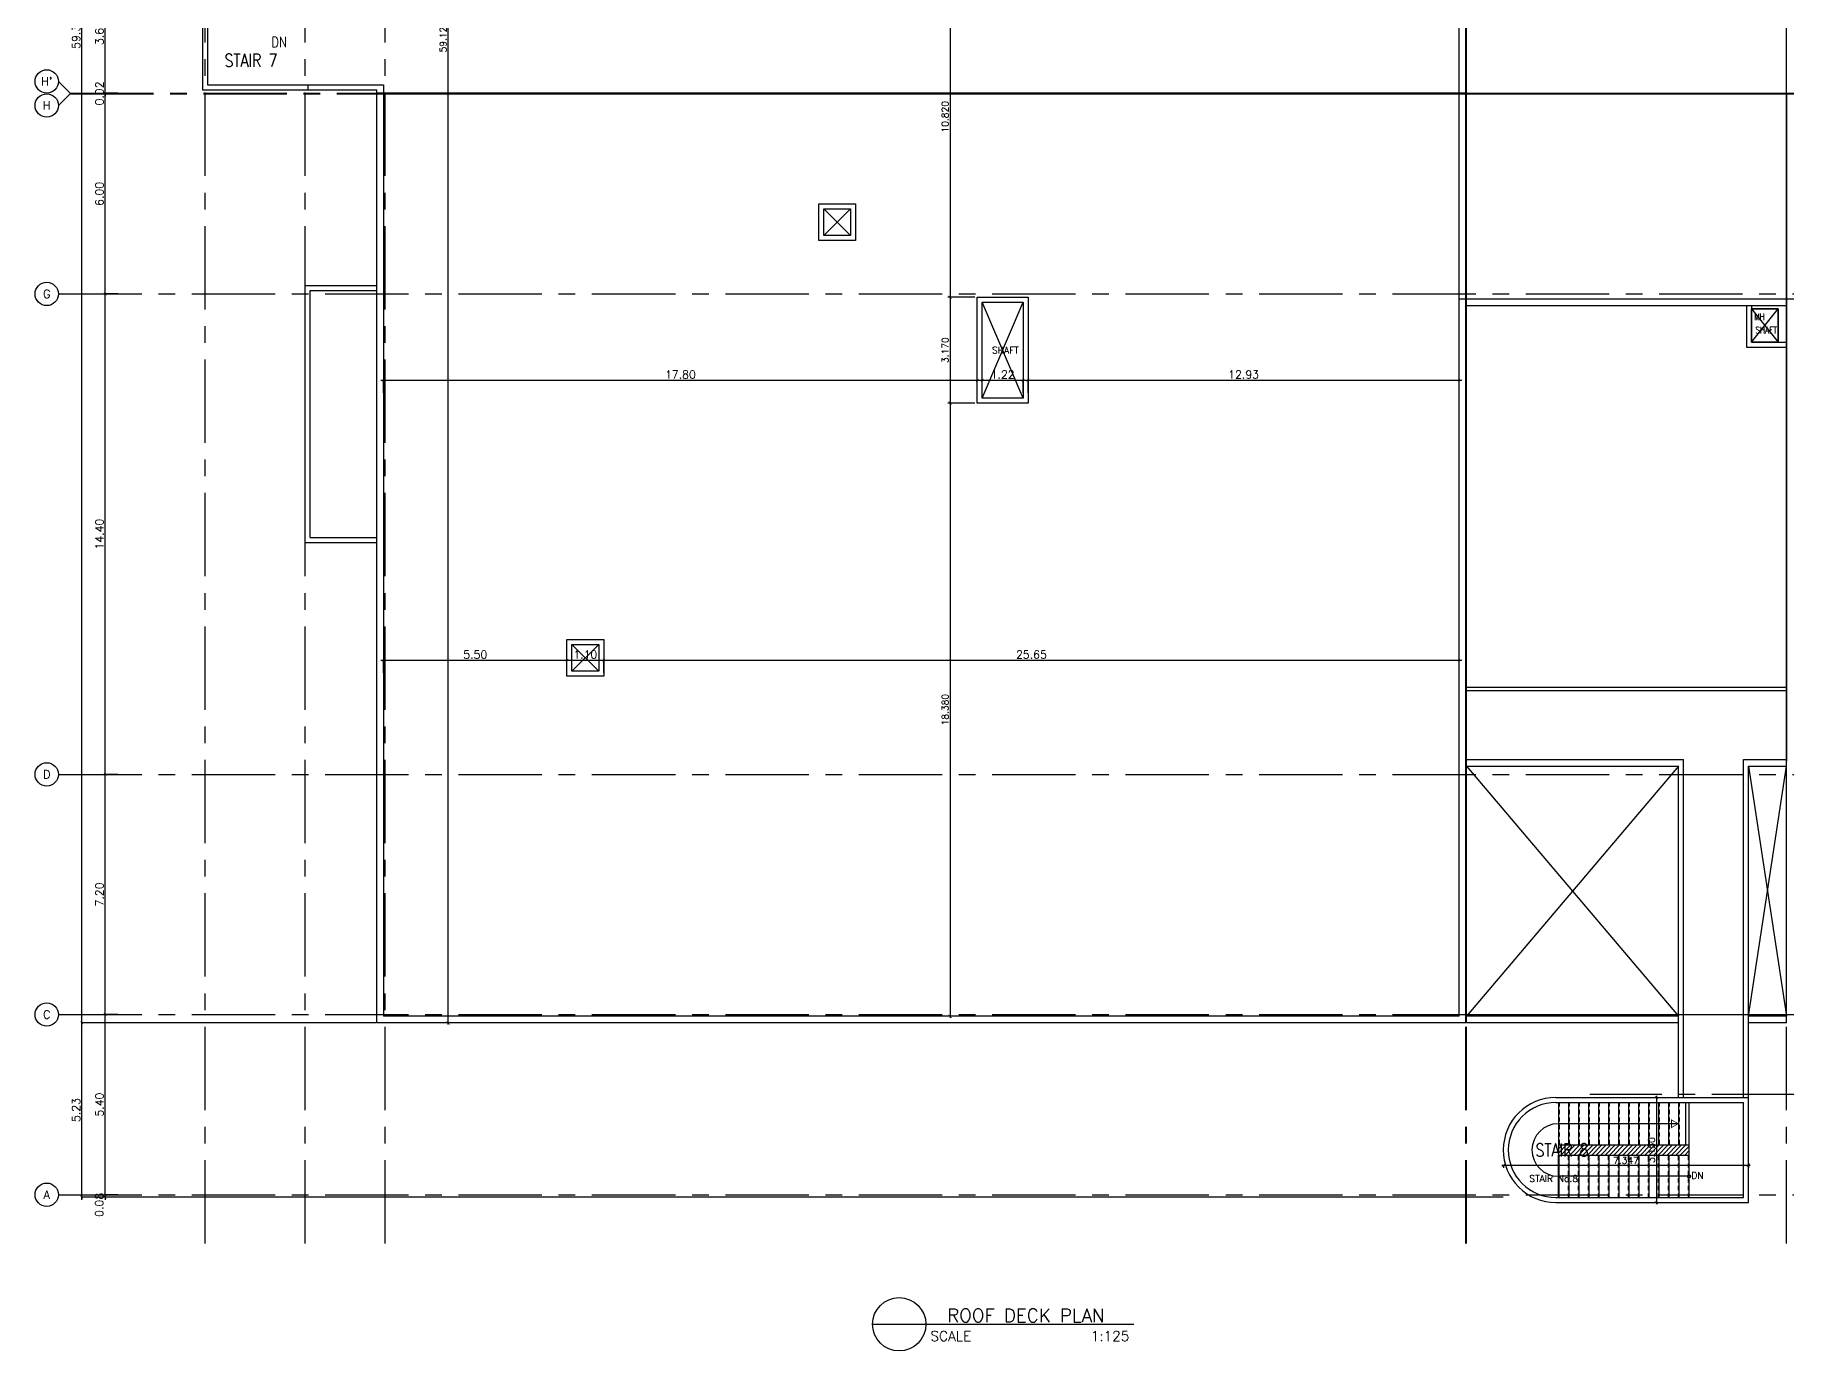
# Model space of a CAD drawing. Extents: x 88854 to 89144, y 39922 to 40011.
# Drawn here: x 89006 to 89058.6, y 39928.3 to 39967.7 of the extents above; entities that cross this region are included whole.
import ezdxf
from ezdxf.enums import TextEntityAlignment as Align

# ---------------------------------------------------------------- set-up
doc = ezdxf.new("R2010")
doc.units = 0
doc.header["$MEASUREMENT"] = 0
doc.header["$PDMODE"] = 34
doc.linetypes.add('CENTERX2', pattern=[4, 2.5, -0.5, 0.5, -0.5])
doc.linetypes.add('HIDDEN2', pattern=[0.1875, 0.125, -0.0625])
doc.layers.get('0').update_dxf_attribs({"linetype": 'CONTINUOUS'})
doc.layers.get('DEFPOINTS').update_dxf_attribs({"linetype": 'CONTINUOUS'})
for name, color, linetype in [('AX', 6, 'CONTINUOUS'), ('AX-CR', 2, 'CONTINUOUS'), ('AX-DIM', 4, 'CONTINUOUS'), ('AX-TXT', 2, 'CONTINUOUS'), ('AXES', 11, 'CENTERX2'), ('DIM', 4, 'CONTINUOUS'), ('DOOR', 7, 'CONTINUOUS'), ('EJ', 9, 'CONTINUOUS'), ('ele', 7, 'CONTINUOUS'), ('Hatch', 11, 'CONTINUOUS'), ('PROJ-L', 3, 'CONTINUOUS'), ('RM-NAME', 5, 'CONTINUOUS'), ('ROOF', 2, 'CONTINUOUS'), ('SHAFT', 4, 'CONTINUOUS'), ('SHAFTS', 3, 'CONTINUOUS'), ('STR', 5, 'CONTINUOUS'), ('TEXT', 6, 'CONTINUOUS'), ('TITLETEXT', 7, 'CONTINUOUS'), ('TXT', 2, 'CONTINUOUS'), ('WALL', 2, 'CONTINUOUS')]:
    doc.layers.add(name, color=color, linetype=linetype)
doc.styles.add('ROMANS', font='ROMANS.shx')
doc.dimstyles.new('DIM-OUT', dxfattribs={"dimscale": 0, "dimtxt": 0.24, "dimasz": 0.08, "dimexe": 0.02, "dimexo": 0.02, "dimgap": 0.05, "dimtad": 1, "dimzin": 0, "dimdsep": 46, "dimtxsty": 'ROMANS', "dimblk1": 'ARCHTICK', "dimblk2": 'ARCHTICK', "dimsah": 1, "dimcen": 0.01, "dimdle": 0.08, "dimclrd": 4, "dimclre": 4, "dimclrt": 2, "dimadec": 0, "dimazin": 0, "dimtp": 2, "dimtm": 2, "dimtfac": 0.114286, "dimtix": 1, "dimtmove": 2, "dimatfit": 3, "dimldrblk": 'ARCHTICK', "dimfxl": 0, "dimtolj": 1, "dimtzin": 0, "dimarcsym": 0})
doc.dimstyles.new('STANDARD in', dxfattribs={"dimtxt": 0.2, "dimasz": 0.1, "dimexe": 0.07, "dimexo": 0.07, "dimgap": 0.05, "dimtad": 1, "dimdec": 3, "dimzin": 0, "dimdsep": 46, "dimtxsty": 'ROMANS', "dimblk": 'ARCHTICK', "dimcen": 0.05, "dimdle": 0.05, "dimclrd": 4, "dimclre": 4, "dimclrt": 2, "dimadec": 0, "dimazin": 0, "dimtfac": 1, "dimtdec": 3, "dimtmove": 2, "dimatfit": 3, "dimfxl": 0, "dimtolj": 1, "dimtzin": 0, "dimarcsym": 0})

# ---------------------------------------------------------------- blocks, each defined once
blk = doc.blocks.new('_ARCHTICK')
at = {"color": 0, "linetype": 'ByBlock', "const_width": 0.15}
blk.add_lwpolyline([(-0.5, -0.5), (0.5, 0.5)], dxfattribs=at)
blk = doc.blocks.new('*D144')
at = {"layer": 'DEFPOINTS', "color": 0, "linetype": 'Continuous'}
for p in [(89054.202, 39935.904), (89054.085, 39932.754), (89054.645, 39932.754)]:
    blk.add_point(p, dxfattribs=at)
at = {"layer": 'ele', "color": 4, "linetype": 'Continuous', "lineweight": -2}
for p, q in [((89054.645, 39935.954), (89054.645, 39932.704)), ((89054.272, 39935.904), (89054.715, 39935.904)), ((89054.155, 39932.754), (89054.715, 39932.754))]:
    blk.add_line(p, q, dxfattribs=at)
at = {"layer": 'ele', "color": 4, "linetype": 'Continuous', "lineweight": -2, "xscale": 0.1, "yscale": 0.1, "zscale": 0.1}
for p, rotation in [((89054.645, 39935.904), 90), ((89054.645, 39932.754), 270)]:
    blk.add_blockref('_ARCHTICK', p, dxfattribs=dict(at, rotation=rotation))
at = {"layer": 'ele', "color": 2, "linetype": 'Continuous', "insert": (89054.495, 39934.329), "char_height": 0.2, "attachment_point": 5, "rotation": 90, "style": 'ROMANS'}
blk.add_mtext('\\A1;3.150', dxfattribs=at)
blk = doc.blocks.new('*D145')
at = {"layer": 'DEFPOINTS', "color": 0, "linetype": 'Continuous'}
for p in [(89050.057, 39933.942), (89050.057, 39933.867), (89057.405, 39934.001)]:
    blk.add_point(p, dxfattribs=at)
at = {"layer": 'ele', "color": 4, "linetype": 'Continuous', "lineweight": -2}
for p, q in [((89057.455, 39933.867), (89050.007, 39933.867)), ((89050.057, 39933.872), (89050.057, 39933.797)), ((89057.405, 39933.931), (89057.405, 39933.797))]:
    blk.add_line(p, q, dxfattribs=at)
at = {"layer": 'ele', "color": 4, "linetype": 'Continuous', "lineweight": -2, "xscale": 0.1, "yscale": 0.1, "zscale": 0.1, "rotation": 180}
blk.add_blockref('_ARCHTICK', (89050.057, 39933.867), dxfattribs=at)
at = {"layer": 'ele', "color": 4, "linetype": 'Continuous', "lineweight": -2, "xscale": 0.1, "yscale": 0.1, "zscale": 0.1}
blk.add_blockref('_ARCHTICK', (89057.405, 39933.867), dxfattribs=at)
at = {"layer": 'ele', "color": 2, "linetype": 'Continuous', "insert": (89053.731, 39934.017), "char_height": 0.2, "attachment_point": 5, "style": 'ROMANS'}
blk.add_mtext('\\A1;7.347', dxfattribs=at)
blk = doc.blocks.new('*D172')
at = {"layer": 'AX-DIM', "color": 4, "lineweight": -2}
for p, q in [((89023, 39949.011), (89048.81, 39949.011)), ((89023.08, 39948.631), (89023.08, 39949.031)), ((89048.73, 39948.631), (89048.73, 39949.031))]:
    blk.add_line(p, q, dxfattribs=at)
at = {"layer": 'DEFPOINTS', "color": 0}
for p in [(89023.08, 39948.611), (89048.73, 39949.011), (89048.73, 39948.611)]:
    blk.add_point(p, dxfattribs=at)
at = {"layer": 'AX-DIM', "color": 4, "lineweight": -2, "xscale": 0.08, "yscale": 0.08, "zscale": 0.08, "rotation": 180}
blk.add_blockref('_ARCHTICK', (89023.08, 39949.011), dxfattribs=at)
at = {"layer": 'AX-DIM', "color": 4, "lineweight": -2, "xscale": 0.08, "yscale": 0.08, "zscale": 0.08}
blk.add_blockref('_ARCHTICK', (89048.73, 39949.011), dxfattribs=at)
at = {"layer": 'AX-DIM', "color": 2, "insert": (89035.905, 39949.181), "char_height": 0.24, "attachment_point": 5, "style": 'ROMANS'}
blk.add_mtext('\\A1;25.65', dxfattribs=at)
blk = doc.blocks.new('*D173')
at = {"layer": 'AX-DIM', "color": 4, "lineweight": -2}
for p, q in [((89021.9, 39949.011), (89023.16, 39949.011)), ((89021.98, 39948.631), (89021.98, 39949.031)), ((89023.08, 39948.631), (89023.08, 39949.031))]:
    blk.add_line(p, q, dxfattribs=at)
at = {"layer": 'DEFPOINTS', "color": 0}
for p in [(89021.98, 39948.611), (89023.08, 39949.011), (89023.08, 39948.611)]:
    blk.add_point(p, dxfattribs=at)
at = {"layer": 'AX-DIM', "color": 4, "lineweight": -2, "xscale": 0.08, "yscale": 0.08, "zscale": 0.08, "rotation": 180}
blk.add_blockref('_ARCHTICK', (89021.98, 39949.011), dxfattribs=at)
at = {"layer": 'AX-DIM', "color": 4, "lineweight": -2, "xscale": 0.08, "yscale": 0.08, "zscale": 0.08}
blk.add_blockref('_ARCHTICK', (89023.08, 39949.011), dxfattribs=at)
at = {"layer": 'AX-DIM', "color": 2, "insert": (89022.53, 39949.181), "char_height": 0.24, "attachment_point": 5, "style": 'ROMANS'}
blk.add_mtext('\\A1;1.10', dxfattribs=at)
blk = doc.blocks.new('*D174')
at = {"layer": 'AX-DIM', "color": 4, "lineweight": -2}
for p, q in [((89016.4, 39949.011), (89022.06, 39949.011)), ((89016.48, 39948.631), (89016.48, 39949.031)), ((89021.98, 39948.631), (89021.98, 39949.031))]:
    blk.add_line(p, q, dxfattribs=at)
at = {"layer": 'DEFPOINTS', "color": 0}
for p in [(89016.48, 39948.611), (89021.98, 39949.011), (89021.98, 39948.611)]:
    blk.add_point(p, dxfattribs=at)
at = {"layer": 'AX-DIM', "color": 4, "lineweight": -2, "xscale": 0.08, "yscale": 0.08, "zscale": 0.08, "rotation": 180}
blk.add_blockref('_ARCHTICK', (89016.48, 39949.011), dxfattribs=at)
at = {"layer": 'AX-DIM', "color": 4, "lineweight": -2, "xscale": 0.08, "yscale": 0.08, "zscale": 0.08}
blk.add_blockref('_ARCHTICK', (89021.98, 39949.011), dxfattribs=at)
at = {"layer": 'AX-DIM', "color": 2, "insert": (89019.23, 39949.181), "char_height": 0.24, "attachment_point": 5, "style": 'ROMANS'}
blk.add_mtext('\\A1;5.50', dxfattribs=at)
blk = doc.blocks.new('*D175')
at = {"layer": 'AX-DIM', "color": 4, "lineweight": -2}
for p, q in [((89034.351, 39957.404), (89035.735, 39957.404)), ((89034.431, 39957.024), (89034.431, 39957.424)), ((89035.655, 39957.024), (89035.655, 39957.424))]:
    blk.add_line(p, q, dxfattribs=at)
at = {"layer": 'DEFPOINTS', "color": 0}
for p in [(89034.431, 39957.004), (89035.655, 39957.404), (89035.655, 39957.004)]:
    blk.add_point(p, dxfattribs=at)
at = {"layer": 'AX-DIM', "color": 4, "lineweight": -2, "xscale": 0.08, "yscale": 0.08, "zscale": 0.08, "rotation": 180}
blk.add_blockref('_ARCHTICK', (89034.431, 39957.404), dxfattribs=at)
at = {"layer": 'AX-DIM', "color": 4, "lineweight": -2, "xscale": 0.08, "yscale": 0.08, "zscale": 0.08}
blk.add_blockref('_ARCHTICK', (89035.655, 39957.404), dxfattribs=at)
at = {"layer": 'AX-DIM', "color": 2, "insert": (89035.043, 39957.574), "char_height": 0.24, "attachment_point": 5, "style": 'ROMANS'}
blk.add_mtext('\\A1;1.22', dxfattribs=at)
blk = doc.blocks.new('*D176')
at = {"layer": 'AX-DIM', "color": 4, "lineweight": -2}
for p, q in [((89035.725, 39957.404), (89048.81, 39957.404)), ((89035.805, 39957.024), (89035.805, 39957.424)), ((89048.73, 39957.024), (89048.73, 39957.424))]:
    blk.add_line(p, q, dxfattribs=at)
at = {"layer": 'DEFPOINTS', "color": 0}
for p in [(89035.805, 39957.004), (89048.73, 39957.404), (89048.73, 39957.004)]:
    blk.add_point(p, dxfattribs=at)
at = {"layer": 'AX-DIM', "color": 4, "lineweight": -2, "xscale": 0.08, "yscale": 0.08, "zscale": 0.08, "rotation": 180}
blk.add_blockref('_ARCHTICK', (89035.805, 39957.404), dxfattribs=at)
at = {"layer": 'AX-DIM', "color": 4, "lineweight": -2, "xscale": 0.08, "yscale": 0.08, "zscale": 0.08}
blk.add_blockref('_ARCHTICK', (89048.73, 39957.404), dxfattribs=at)
at = {"layer": 'AX-DIM', "color": 2, "insert": (89042.267, 39957.574), "char_height": 0.24, "attachment_point": 5, "style": 'ROMANS'}
blk.add_mtext('\\A1;12.93', dxfattribs=at)
blk = doc.blocks.new('*D177')
at = {"layer": 'AX-DIM', "color": 4, "lineweight": -2}
for p, q in [((89016.4, 39957.404), (89034.361, 39957.404)), ((89016.48, 39957.024), (89016.48, 39957.424)), ((89034.281, 39957.024), (89034.281, 39957.424))]:
    blk.add_line(p, q, dxfattribs=at)
at = {"layer": 'DEFPOINTS', "color": 0}
for p in [(89016.48, 39957.004), (89034.281, 39957.404), (89034.281, 39957.004)]:
    blk.add_point(p, dxfattribs=at)
at = {"layer": 'AX-DIM', "color": 4, "lineweight": -2, "xscale": 0.08, "yscale": 0.08, "zscale": 0.08, "rotation": 180}
blk.add_blockref('_ARCHTICK', (89016.48, 39957.404), dxfattribs=at)
at = {"layer": 'AX-DIM', "color": 4, "lineweight": -2, "xscale": 0.08, "yscale": 0.08, "zscale": 0.08}
blk.add_blockref('_ARCHTICK', (89034.281, 39957.404), dxfattribs=at)
at = {"layer": 'AX-DIM', "color": 2, "insert": (89025.38, 39957.574), "char_height": 0.24, "attachment_point": 5, "style": 'ROMANS'}
blk.add_mtext('\\A1;17.80', dxfattribs=at)
blk = doc.blocks.new('*D178')
at = {"layer": 'AX-DIM', "color": 4, "linetype": 'Continuous', "lineweight": -2}
for p, q in [((89034.211, 39956.719), (89033.399, 39956.719)), ((89033.469, 39956.769), (89033.469, 39938.289)), ((89034.211, 39938.339), (89033.399, 39938.339))]:
    blk.add_line(p, q, dxfattribs=at)
at = {"layer": 'DEFPOINTS', "color": 0, "linetype": 'Continuous'}
for p in [(89034.281, 39956.719), (89033.469, 39938.339), (89034.281, 39938.339)]:
    blk.add_point(p, dxfattribs=at)
at = {"layer": 'AX-DIM', "color": 4, "linetype": 'Continuous', "lineweight": -2, "xscale": 0.1, "yscale": 0.1, "zscale": 0.1}
for p, rotation in [((89033.469, 39956.719), 90), ((89033.469, 39938.339), 270)]:
    blk.add_blockref('_ARCHTICK', p, dxfattribs=dict(at, rotation=rotation))
at = {"layer": 'AX-DIM', "color": 2, "linetype": 'Continuous', "insert": (89033.319, 39947.529), "char_height": 0.2, "attachment_point": 5, "rotation": 90, "style": 'ROMANS'}
blk.add_mtext('\\A1;18.380', dxfattribs=at)
blk = doc.blocks.new('*D179')
at = {"layer": 'AX-DIM', "color": 4, "linetype": 'Continuous', "lineweight": -2}
for p, q in [((89034.211, 39959.889), (89033.399, 39959.889)), ((89033.469, 39959.939), (89033.469, 39956.669)), ((89034.211, 39956.719), (89033.399, 39956.719))]:
    blk.add_line(p, q, dxfattribs=at)
at = {"layer": 'DEFPOINTS', "color": 0, "linetype": 'Continuous'}
for p in [(89034.281, 39959.889), (89033.469, 39956.719), (89034.281, 39956.719)]:
    blk.add_point(p, dxfattribs=at)
at = {"layer": 'AX-DIM', "color": 4, "linetype": 'Continuous', "lineweight": -2, "xscale": 0.1, "yscale": 0.1, "zscale": 0.1}
for p, rotation in [((89033.469, 39959.889), 90), ((89033.469, 39956.719), 270)]:
    blk.add_blockref('_ARCHTICK', p, dxfattribs=dict(at, rotation=rotation))
at = {"layer": 'AX-DIM', "color": 2, "linetype": 'Continuous', "insert": (89033.319, 39958.304), "char_height": 0.2, "attachment_point": 5, "rotation": 90, "style": 'ROMANS'}
blk.add_mtext('\\A1;3.170', dxfattribs=at)
blk = doc.blocks.new('*D180')
at = {"layer": 'AX-DIM', "color": 4, "linetype": 'Continuous', "lineweight": -2}
for p, q in [((89034.385, 39970.709), (89033.396, 39970.709)), ((89033.466, 39970.759), (89033.466, 39959.839)), ((89034.211, 39959.889), (89033.396, 39959.889))]:
    blk.add_line(p, q, dxfattribs=at)
at = {"layer": 'DEFPOINTS', "color": 0, "linetype": 'Continuous'}
for p in [(89034.455, 39970.709), (89033.466, 39959.889), (89034.281, 39959.889)]:
    blk.add_point(p, dxfattribs=at)
at = {"layer": 'AX-DIM', "color": 4, "linetype": 'Continuous', "lineweight": -2, "xscale": 0.1, "yscale": 0.1, "zscale": 0.1}
for p, rotation in [((89033.466, 39970.709), 90), ((89033.466, 39959.889), 270)]:
    blk.add_blockref('_ARCHTICK', p, dxfattribs=dict(at, rotation=rotation))
at = {"layer": 'AX-DIM', "color": 2, "linetype": 'Continuous', "insert": (89033.316, 39965.299), "char_height": 0.2, "attachment_point": 5, "rotation": 90, "style": 'ROMANS'}
blk.add_mtext('\\A1;10.820', dxfattribs=at)
blk = doc.blocks.new('*D195')
at = {"layer": 'DEFPOINTS', "color": 0, "linetype": 'Continuous'}
for p in [(89018.415, 39997.259), (89018.415, 39997.259), (89018.415, 39938.139)]:
    blk.add_point(p, dxfattribs=at)
at = {"layer": 'DIM', "color": 4, "linetype": 'Continuous', "lineweight": -2}
blk.add_line((89018.415, 39938.089), (89018.415, 39997.309), dxfattribs=at)
at = {"layer": 'DIM', "color": 4, "linetype": 'Continuous', "lineweight": -2, "xscale": 0.1, "yscale": 0.1, "zscale": 0.1}
for p, rotation in [((89018.415, 39997.259), 90), ((89018.415, 39938.139), 270)]:
    blk.add_blockref('_ARCHTICK', p, dxfattribs=dict(at, rotation=rotation))
at = {"layer": 'DIM', "color": 2, "linetype": 'Continuous', "insert": (89018.265, 39967.699), "char_height": 0.2, "attachment_point": 5, "rotation": 90, "style": 'ROMANS'}
blk.add_mtext('\\A1;59.120', dxfattribs=at)
blk = doc.blocks.new('*D213')
at = {"layer": 'AX-DIM', "color": 4, "lineweight": -2}
for p, q in [((89008.51, 39966.009), (89008.11, 39966.009)), ((89008.51, 39965.989), (89008.11, 39965.989)), ((89008.13, 39966.009), (89008.13, 39966.089)), ((89008.13, 39965.989), (89008.13, 39966.009)), ((89008.13, 39965.989), (89008.13, 39965.909))]:
    blk.add_line(p, q, dxfattribs=at)
at = {"layer": 'DEFPOINTS', "color": 0}
for p in [(89008.13, 39966.009), (89008.53, 39966.009), (89008.53, 39965.989)]:
    blk.add_point(p, dxfattribs=at)
at = {"layer": 'AX-DIM', "color": 4, "lineweight": -2, "xscale": 0.08, "yscale": 0.08, "zscale": 0.08}
for p, rotation in [((89008.13, 39966.009), 270), ((89008.13, 39965.989), 90)]:
    blk.add_blockref('_ARCHTICK', p, dxfattribs=dict(at, rotation=rotation))
at = {"layer": 'AX-DIM', "color": 2, "insert": (89007.96, 39965.999), "char_height": 0.24, "attachment_point": 5, "rotation": 90, "style": 'ROMANS'}
blk.add_mtext('\\A1;0.02', dxfattribs=at)
blk = doc.blocks.new('*D214')
at = {"layer": 'AX-DIM', "color": 4, "lineweight": -2}
for p, q in [((89008.51, 39965.989), (89008.11, 39965.989)), ((89008.13, 39959.909), (89008.13, 39966.069)), ((89008.51, 39959.989), (89008.11, 39959.989))]:
    blk.add_line(p, q, dxfattribs=at)
at = {"layer": 'DEFPOINTS', "color": 0}
for p in [(89008.13, 39965.989), (89008.53, 39965.989), (89008.53, 39959.989)]:
    blk.add_point(p, dxfattribs=at)
at = {"layer": 'AX-DIM', "color": 4, "lineweight": -2, "xscale": 0.08, "yscale": 0.08, "zscale": 0.08}
for p, rotation in [((89008.13, 39965.989), 90), ((89008.13, 39959.989), 270)]:
    blk.add_blockref('_ARCHTICK', p, dxfattribs=dict(at, rotation=rotation))
at = {"layer": 'AX-DIM', "color": 2, "insert": (89007.96, 39962.989), "char_height": 0.24, "attachment_point": 5, "rotation": 90, "style": 'ROMANS'}
blk.add_mtext('\\A1;6.00', dxfattribs=at)
blk = doc.blocks.new('*D215')
at = {"layer": 'AX-DIM', "color": 4, "lineweight": -2}
for p, q in [((89008.51, 39959.989), (89008.11, 39959.989)), ((89008.13, 39945.509), (89008.13, 39960.069)), ((89008.51, 39945.589), (89008.11, 39945.589))]:
    blk.add_line(p, q, dxfattribs=at)
at = {"layer": 'DEFPOINTS', "color": 0}
for p in [(89008.13, 39959.989), (89008.53, 39959.989), (89008.53, 39945.589)]:
    blk.add_point(p, dxfattribs=at)
at = {"layer": 'AX-DIM', "color": 4, "lineweight": -2, "xscale": 0.08, "yscale": 0.08, "zscale": 0.08}
for p, rotation in [((89008.13, 39959.989), 90), ((89008.13, 39945.589), 270)]:
    blk.add_blockref('_ARCHTICK', p, dxfattribs=dict(at, rotation=rotation))
at = {"layer": 'AX-DIM', "color": 2, "insert": (89007.96, 39952.789), "char_height": 0.24, "attachment_point": 5, "rotation": 90, "style": 'ROMANS'}
blk.add_mtext('\\A1;14.40', dxfattribs=at)
blk = doc.blocks.new('AXL')
at = {"layer": 'AX-CR'}
blk.add_circle((-350, 0), 350, dxfattribs=at)
at = {"layer": 'AX-TXT', "style": 'ROMANS'}
blk.add_attdef('AX', text='', height=250, dxfattribs=at).set_placement((-350, 0), align=Align.MIDDLE)
blk = doc.blocks.new('*D216')
at = {"layer": 'AX-DIM', "color": 4, "lineweight": -2}
for p, q in [((89008.51, 39932.989), (89008.11, 39932.989)), ((89008.51, 39932.914), (89008.11, 39932.914)), ((89008.13, 39932.989), (89008.13, 39933.069)), ((89008.13, 39932.914), (89008.13, 39932.989)), ((89008.13, 39932.914), (89008.13, 39932.834))]:
    blk.add_line(p, q, dxfattribs=at)
at = {"layer": 'DEFPOINTS', "color": 0}
for p in [(89008.13, 39932.989), (89008.53, 39932.989), (89008.53, 39932.914)]:
    blk.add_point(p, dxfattribs=at)
at = {"layer": 'AX-DIM', "color": 4, "lineweight": -2, "xscale": 0.08, "yscale": 0.08, "zscale": 0.08}
for p, rotation in [((89008.13, 39932.989), 270), ((89008.13, 39932.914), 90)]:
    blk.add_blockref('_ARCHTICK', p, dxfattribs=dict(at, rotation=rotation))
at = {"layer": 'AX-DIM', "color": 2, "insert": (89007.955, 39932.686), "char_height": 0.24, "attachment_point": 5, "rotation": 90, "style": 'ROMANS'}
blk.add_mtext('\\A1;0.08', dxfattribs=at)
blk = doc.blocks.new('*D217')
at = {"layer": 'AX-DIM', "color": 4, "lineweight": -2}
for p, q in [((89008.51, 39938.389), (89008.11, 39938.389)), ((89008.13, 39932.909), (89008.13, 39938.469)), ((89008.51, 39932.989), (89008.11, 39932.989))]:
    blk.add_line(p, q, dxfattribs=at)
at = {"layer": 'DEFPOINTS', "color": 0}
for p in [(89008.13, 39938.389), (89008.53, 39938.389), (89008.53, 39932.989)]:
    blk.add_point(p, dxfattribs=at)
at = {"layer": 'AX-DIM', "color": 4, "lineweight": -2, "xscale": 0.08, "yscale": 0.08, "zscale": 0.08}
for p, rotation in [((89008.13, 39938.389), 90), ((89008.13, 39932.989), 270)]:
    blk.add_blockref('_ARCHTICK', p, dxfattribs=dict(at, rotation=rotation))
at = {"layer": 'AX-DIM', "color": 2, "insert": (89007.96, 39935.689), "char_height": 0.24, "attachment_point": 5, "rotation": 90, "style": 'ROMANS'}
blk.add_mtext('\\A1;5.40', dxfattribs=at)
blk = doc.blocks.new('*D218')
at = {"layer": 'AX-DIM', "color": 4, "lineweight": -2}
for p, q in [((89008.51, 39945.589), (89008.11, 39945.589)), ((89008.13, 39938.309), (89008.13, 39945.669)), ((89008.51, 39938.389), (89008.11, 39938.389))]:
    blk.add_line(p, q, dxfattribs=at)
at = {"layer": 'DEFPOINTS', "color": 0}
for p in [(89008.13, 39945.589), (89008.53, 39945.589), (89008.53, 39938.389)]:
    blk.add_point(p, dxfattribs=at)
at = {"layer": 'AX-DIM', "color": 4, "lineweight": -2, "xscale": 0.08, "yscale": 0.08, "zscale": 0.08}
for p, rotation in [((89008.13, 39945.589), 90), ((89008.13, 39938.389), 270)]:
    blk.add_blockref('_ARCHTICK', p, dxfattribs=dict(at, rotation=rotation))
at = {"layer": 'AX-DIM', "color": 2, "insert": (89007.96, 39941.989), "char_height": 0.24, "attachment_point": 5, "rotation": 90, "style": 'ROMANS'}
blk.add_mtext('\\A1;7.20', dxfattribs=at)
blk = doc.blocks.new('*D219')
at = {"layer": 'AX-DIM', "color": 4, "lineweight": -2}
for p, q in [((89008.11, 39938.139), (89007.41, 39938.139)), ((89007.43, 39932.834), (89007.43, 39938.219)), ((89050.055, 39932.914), (89007.41, 39932.914))]:
    blk.add_line(p, q, dxfattribs=at)
at = {"layer": 'DEFPOINTS', "color": 0}
for p in [(89007.43, 39938.139), (89008.13, 39938.139), (89050.075, 39932.914)]:
    blk.add_point(p, dxfattribs=at)
at = {"layer": 'AX-DIM', "color": 4, "lineweight": -2, "xscale": 0.08, "yscale": 0.08, "zscale": 0.08}
for p, rotation in [((89007.43, 39938.139), 90), ((89007.43, 39932.914), 270)]:
    blk.add_blockref('_ARCHTICK', p, dxfattribs=dict(at, rotation=rotation))
at = {"layer": 'AX-DIM', "color": 2, "insert": (89007.26, 39935.527), "char_height": 0.24, "attachment_point": 5, "rotation": 90, "style": 'ROMANS'}
blk.add_mtext('\\A1;5.23', dxfattribs=at)
blk = doc.blocks.new('*D220')
at = {"layer": 'AX-DIM', "color": 4, "lineweight": -2}
for p, q in [((89016.26, 39997.459), (89007.41, 39997.459)), ((89007.43, 39938.059), (89007.43, 39997.539)), ((89016.26, 39938.139), (89007.41, 39938.139))]:
    blk.add_line(p, q, dxfattribs=at)
at = {"layer": 'DEFPOINTS', "color": 0}
for p in [(89007.43, 39997.459), (89016.28, 39997.459), (89016.28, 39938.139)]:
    blk.add_point(p, dxfattribs=at)
at = {"layer": 'AX-DIM', "color": 4, "lineweight": -2, "xscale": 0.08, "yscale": 0.08, "zscale": 0.08}
for p, rotation in [((89007.43, 39997.459), 90), ((89007.43, 39938.139), 270)]:
    blk.add_blockref('_ARCHTICK', p, dxfattribs=dict(at, rotation=rotation))
at = {"layer": 'AX-DIM', "color": 2, "insert": (89007.26, 39967.799), "char_height": 0.24, "attachment_point": 5, "rotation": 90, "style": 'ROMANS'}
blk.add_mtext('\\A1;59.32', dxfattribs=at)
blk = doc.blocks.new('*D221')
at = {"layer": 'AX-DIM', "color": 4, "lineweight": -2}
for p, q in [((89008.51, 39969.609), (89008.11, 39969.609)), ((89008.13, 39965.929), (89008.13, 39969.689)), ((89008.51, 39966.009), (89008.11, 39966.009))]:
    blk.add_line(p, q, dxfattribs=at)
at = {"layer": 'DEFPOINTS', "color": 0}
for p in [(89008.13, 39969.609), (89008.53, 39969.609), (89008.53, 39966.009)]:
    blk.add_point(p, dxfattribs=at)
at = {"layer": 'AX-DIM', "color": 4, "lineweight": -2, "xscale": 0.08, "yscale": 0.08, "zscale": 0.08}
for p, rotation in [((89008.13, 39969.609), 90), ((89008.13, 39966.009), 270)]:
    blk.add_blockref('_ARCHTICK', p, dxfattribs=dict(at, rotation=rotation))
at = {"layer": 'AX-DIM', "color": 2, "insert": (89007.96, 39967.809), "char_height": 0.24, "attachment_point": 5, "rotation": 90, "style": 'ROMANS'}
blk.add_mtext('\\A1;3.60', dxfattribs=at)

msp = doc.modelspace()

# ---------------------------------------------------------------- hatches: boundary and pattern name
at = {"layer": 'Hatch', "linetype": 'Continuous'}
h = msp.add_hatch(dxfattribs=at)
h.set_pattern_fill('ANSI31', color=256, scale=0.75, style=0)
h.set_pattern_definition([(45, (197.7994, 9.90988), (-0.06629126074, 0.06629126074), [])])
h.paths.add_polyline_path([(89053.7497, 39934.4794), (89051.7045, 39934.4794), (89051.7045, 39934.1794), (89053.7497, 39934.1794)])
h.paths.add_polyline_path([(89055.6245, 39934.4794), (89053.7497, 39934.4794), (89053.7497, 39934.1794), (89055.6245, 39934.1794)])
h.paths.add_polyline_path([(89054.3448, 39934.068), (89054.3448, 39934.5909), (89054.6448, 39934.5909), (89054.6448, 39934.068)], flags=9)

# ---------------------------------------------------------------- linework, layer by layer
at = {"layer": 'AXES'}
for p, q in [((89011.1297, 39931.5251), (89011.1297, 40010.3378)), ((89014.1297, 39931.5251), (89014.1297, 40010.3378)), ((89016.5297, 39931.5251), (89016.5297, 40010.3378)), ((89048.9297, 39931.5251), (89048.9297, 40009.9878)), ((89048.9497, 39931.5251), (89048.9497, 40009.9878)), ((89058.5497, 39931.5251), (89058.5497, 40009.9878)), ((89007.0797, 39966.0094), (89006.7297, 39966.3594)), ((89007.0797, 39965.9894), (89006.7297, 39965.6394)), ((89007.0797, 39966.0094), (89074.7697, 39966.0094)), ((89007.0797, 39965.9894), (89074.7697, 39965.9894)), ((89006.7297, 39959.9894), (89074.7697, 39959.9894)), ((89006.7297, 39945.5894), (89074.7697, 39945.5894)), ((89006.7297, 39938.3894), (89074.7697, 39938.3894)), ((89048.7697, 39938.3894), (89116.8097, 39938.3894)), ((89142.8097, 39935.9894), (89052.6469, 39935.9894)), ((89006.7297, 39932.9894), (89074.7697, 39932.9894))]:
    msp.add_line(p, q, dxfattribs=at)
at = {"layer": 'DOOR', "color": 0, "linetype": 'Continuous'}
for p, q in [((89048.7297, 39959.8394), (89058.7697, 39959.8394)), ((89048.9497, 39959.6394), (89058.5497, 39959.6394))]:
    msp.add_line(p, q, dxfattribs=at)
at = {"layer": 'EJ'}
for p, q in [((89048.9297, 39938.1394), (89048.9297, 39997.4594)), ((89048.9497, 39938.1394), (89048.9497, 39997.4594)), ((89058.5497, 39938.1394), (89058.5497, 39997.4594)), ((89016.2797, 39966.0094), (89133.1354, 39966.0094)), ((89016.2797, 39965.9894), (89133.1354, 39965.9894)), ((89058.5497, 39945.9894), (89058.5497, 39948.0894))]:
    msp.add_line(p, q, dxfattribs=at)
at = {"layer": 'EJ', "color": 8}
msp.add_line((89058.5497, 39965.9894), (89058.5497, 39959.8394), dxfattribs=at)
at = {"layer": 'PROJ-L'}
for p, q in [((89014.1297, 39960.2394), (89016.2797, 39960.2394)), ((89014.1297, 39952.5406), (89014.1297, 39960.2394)), ((89014.2797, 39960.0894), (89016.2797, 39960.0894)), ((89014.2797, 39952.6906), (89014.2797, 39960.0894)), ((89014.1297, 39952.5406), (89016.2797, 39952.5406)), ((89014.2797, 39952.6906), (89016.2797, 39952.6906))]:
    msp.add_line(p, q, dxfattribs=at)
at = {"layer": 'ROOF'}
for p, q in [((89048.9297, 39997.4594), (89048.9297, 39938.1394)), ((89048.7297, 39938.3394), (89048.7297, 39997.2594)), ((89014.2047, 39966.2594), (89016.4797, 39966.2594)), ((89014.2047, 39966.1094), (89016.2797, 39966.1094)), ((89048.9297, 39966.0094), (89016.2797, 39966.0094)), ((89048.9297, 39965.9894), (89016.2797, 39965.9894)), ((89058.5497, 39959.8394), (89058.5497, 39945.9894)), ((89058.5497, 39948.1894), (89048.9497, 39948.1894)), ((89058.5497, 39948.0894), (89048.9497, 39948.0894)), ((89048.9497, 39946.0394), (89055.4547, 39946.0394)), ((89055.4547, 39935.9044), (89055.4547, 39946.0394)), ((89057.2547, 39946.0394), (89058.5497, 39946.0394)), ((89057.2547, 39935.9044), (89057.2547, 39946.0394)), ((89058.5497, 39938.3394), (89058.5497, 39946.0394)), ((89048.9497, 39945.8394), (89055.3047, 39945.8394)), ((89055.3047, 39935.9044), (89055.3047, 39945.8394)), ((89057.4047, 39945.8394), (89058.5497, 39945.8394)), ((89057.4047, 39935.9044), (89057.4047, 39945.8394)), ((89055.5245, 39934.4794), (89055.5245, 39935.7544)), ((89055.6245, 39934.1794), (89055.6245, 39935.7544)), ((89051.7045, 39934.4794), (89051.7045, 39934.1794)), ((89051.7045, 39934.4794), (89055.6245, 39934.4794)), ((89051.7045, 39934.1794), (89055.6245, 39934.1794))]:
    msp.add_line(p, q, dxfattribs=at)
at = {"layer": 'ROOF', "color": 0, "linetype": 'Continuous'}
for p, q in [((89016.2797, 39938.1394), (89016.2797, 39966.1094)), ((89016.4797, 39966.2594), (89016.4797, 39960.2394)), ((89016.4797, 39960.2394), (89016.4797, 39938.3394)), ((89048.9297, 39938.1394), (89016.2797, 39938.1394)), ((89048.7297, 39938.3394), (89016.4797, 39938.3394)), ((89055.3047, 39938.3394), (89048.9497, 39938.3394)), ((89055.3047, 39938.1394), (89048.9497, 39938.1394)), ((89058.5497, 39938.3394), (89057.4047, 39938.3394)), ((89058.5497, 39938.1394), (89057.4047, 39938.1394)), ((89051.6291, 39935.9044), (89057.4047, 39935.9044)), ((89051.6291, 39935.7544), (89057.2547, 39935.7544)), ((89057.2547, 39932.9044), (89057.2547, 39935.7544)), ((89057.4047, 39932.7544), (89057.4047, 39935.9044)), ((89051.6291, 39932.9044), (89057.2547, 39932.9044)), ((89051.6291, 39932.7544), (89057.4047, 39932.7544))]:
    msp.add_line(p, q, dxfattribs=at)
for radius, start, end in [(1.575, 90, 180), (1.425, 89.99998, 180), (1.575, 180, 270.00003), (1.425, 180, 270.00003)]:
    msp.add_arc((89051.6291, 39934.3294), radius, start, end, dxfattribs=at)
at = {"layer": 'SHAFT', "linetype": 'ByBlock'}
for p, q in [((89057.4997, 39959.5394), (89058.2997, 39958.5394)), ((89057.4997, 39958.5394), (89058.2997, 39959.5394))]:
    msp.add_line(p, q, dxfattribs=at)
at = {"layer": 'SHAFT', "linetype": 'Continuous'}
for p, q in [((89055.3047, 39945.8394), (89048.9497, 39938.3394)), ((89048.9497, 39945.8394), (89055.3047, 39938.3394)), ((89057.4047, 39938.3394), (89058.5497, 39945.8394)), ((89057.4047, 39945.8394), (89058.5497, 39938.3394))]:
    msp.add_line(p, q, dxfattribs=at)
at = {"layer": 'SHAFT', "color": 7, "linetype": 'Continuous'}
for points in [[(89057.3497, 39959.6394), (89057.3497, 39958.3894), (89058.5497, 39958.3894)], [(89057.4997, 39959.6394), (89057.4997, 39958.5394), (89058.5497, 39958.5394)]]:
    msp.add_lwpolyline(points, dxfattribs=at)
at = {"layer": 'SHAFT', "linetype": 'ByBlock'}
msp.add_lwpolyline([(89057.4997, 39959.5394), (89058.2997, 39959.5394), (89058.2997, 39958.5394), (89057.4997, 39958.5394)], close=True, dxfattribs=at)
msp.add_lwpolyline([(89057.4997, 39959.5394), (89058.2997, 39959.5394), (89058.2997, 39958.5394), (89057.4997, 39958.5394)], close=True, dxfattribs=at)
at = {"layer": 'SHAFT', "linetype": 'ByBlock', "ltscale": 0.3}
msp.add_lwpolyline([(89057.4997, 39958.5394), (89058.2997, 39958.5394), (89058.2997, 39959.5394), (89057.4997, 39959.5394)], close=True, dxfattribs=at)
at = {"layer": 'SHAFTS', "color": 97, "linetype": 'Continuous'}
for p, q in [((89029.6797, 39962.5394), (89030.4797, 39961.7394)), ((89030.4797, 39962.5394), (89029.6797, 39961.7394)), ((89035.6547, 39956.8695), (89034.4297, 39959.7394)), ((89034.4297, 39956.8695), (89035.6547, 39959.7394)), ((89022.1297, 39949.4794), (89022.9297, 39948.6794)), ((89022.9297, 39949.4794), (89022.1297, 39948.6794))]:
    msp.add_line(p, q, dxfattribs=at)
at = {"layer": 'SHAFTS', "color": 7}
for p, q in [((89034.2806, 39956.7195), (89034.2806, 39959.8894)), ((89034.2806, 39959.8894), (89035.8047, 39959.8894)), ((89034.4306, 39956.8695), (89034.4306, 39959.7394)), ((89034.4306, 39959.7394), (89035.6547, 39959.7394)), ((89035.6547, 39959.7394), (89035.6547, 39956.8695)), ((89035.8047, 39959.8894), (89035.8047, 39956.7195)), ((89035.8047, 39956.7195), (89034.2806, 39956.7195)), ((89035.6547, 39956.8695), (89034.4306, 39956.8695))]:
    msp.add_line(p, q, dxfattribs=at)
at = {"layer": 'SHAFTS', "linetype": 'Continuous'}
for p, q in [((89035.6547, 39956.8695), (89034.4297, 39959.7394)), ((89034.4297, 39956.8695), (89035.6547, 39959.7394))]:
    msp.add_line(p, q, dxfattribs=at)
at = {"layer": 'SHAFTS', "color": 7}
for points in [[(89029.5297, 39962.6894), (89030.6297, 39962.6894), (89030.6297, 39961.5894), (89029.5297, 39961.5894)], [(89029.6797, 39962.5394), (89030.4797, 39962.5394), (89030.4797, 39961.7394), (89029.6797, 39961.7394)], [(89021.9797, 39949.6294), (89023.0797, 39949.6294), (89023.0797, 39948.5294), (89021.9797, 39948.5294)], [(89022.1297, 39949.4794), (89022.9297, 39949.4794), (89022.9297, 39948.6794), (89022.1297, 39948.6794)]]:
    msp.add_lwpolyline(points, close=True, dxfattribs=at)
at = {"layer": 'STR'}
for p, q in [((89051.7045, 39935.7544), (89051.7045, 39934.4794)), ((89052.0045, 39935.7544), (89052.0045, 39934.4794)), ((89052.3045, 39935.7544), (89052.3045, 39934.4794)), ((89052.6045, 39935.7544), (89052.6045, 39934.4794)), ((89052.9045, 39935.7544), (89052.9045, 39934.4794)), ((89053.2045, 39935.7544), (89053.2045, 39934.4794)), ((89053.5045, 39935.7544), (89053.5045, 39934.4794)), ((89053.8045, 39935.7544), (89053.8045, 39934.4794)), ((89054.1045, 39935.7544), (89054.1045, 39934.4794)), ((89054.4045, 39935.7544), (89054.4045, 39934.4794)), ((89054.7045, 39935.7544), (89054.7045, 39934.4794)), ((89055.0045, 39935.7544), (89055.0045, 39934.4794)), ((89055.3045, 39935.7544), (89055.3045, 39934.4794)), ((89055.3245, 39935.1169), (89051.702, 39935.1169)), ((89051.7045, 39932.9044), (89051.7045, 39934.1794)), ((89051.7245, 39932.9044), (89051.7245, 39934.1794)), ((89052.0245, 39932.9044), (89052.0245, 39934.1794)), ((89052.3245, 39932.9044), (89052.3245, 39934.1794)), ((89052.6245, 39932.9044), (89052.6245, 39934.1794)), ((89052.9245, 39932.9044), (89052.9245, 39934.1794)), ((89053.2245, 39932.9044), (89053.2245, 39934.1794)), ((89053.5245, 39932.9044), (89053.5245, 39934.1794)), ((89053.8245, 39932.9044), (89053.8245, 39934.1794)), ((89054.1245, 39932.9044), (89054.1245, 39934.1794)), ((89054.4245, 39932.9044), (89054.4245, 39934.1794)), ((89054.7245, 39932.9044), (89054.7245, 39934.1794)), ((89055.0245, 39932.9044), (89055.0245, 39934.1794)), ((89055.3245, 39932.9044), (89055.3245, 39934.1794)), ((89055.6245, 39932.9044), (89055.6245, 39934.1794)), ((89055.6716, 39933.5419), (89051.702, 39933.5419))]:
    msp.add_line(p, q, dxfattribs=at)
at = {"layer": 'STR', "linetype": 'HIDDEN2'}
for p, q in [((89051.7245, 39935.7544), (89051.7245, 39934.4794)), ((89052.0245, 39935.7544), (89052.0245, 39934.4794)), ((89052.3245, 39935.7544), (89052.3245, 39934.4794)), ((89052.6245, 39935.7544), (89052.6245, 39934.4794)), ((89052.9245, 39935.7544), (89052.9245, 39934.4794)), ((89053.2245, 39935.7544), (89053.2245, 39934.4794)), ((89053.5245, 39935.7544), (89053.5245, 39934.4794)), ((89053.8245, 39935.7544), (89053.8245, 39934.4794)), ((89054.1245, 39935.7544), (89054.1245, 39934.4794)), ((89054.4245, 39935.7544), (89054.4245, 39934.4794)), ((89054.7245, 39935.7544), (89054.7245, 39934.4794)), ((89055.0245, 39935.7544), (89055.0245, 39934.4794)), ((89055.3245, 39935.7544), (89055.3245, 39934.4794)), ((89051.7045, 39932.9044), (89051.7045, 39934.1794)), ((89051.7245, 39932.9044), (89051.7245, 39934.1794)), ((89052.0045, 39932.9044), (89052.0045, 39934.1794)), ((89052.3045, 39932.9044), (89052.3045, 39934.1794)), ((89052.6045, 39932.9044), (89052.6045, 39934.1794)), ((89052.9045, 39932.9044), (89052.9045, 39934.1794)), ((89053.2045, 39932.9044), (89053.2045, 39934.1794)), ((89053.5045, 39932.9044), (89053.5045, 39934.1794)), ((89053.8045, 39932.9044), (89053.8045, 39934.1794)), ((89054.1045, 39932.9044), (89054.1045, 39934.1794)), ((89054.4045, 39932.9044), (89054.4045, 39934.1794)), ((89054.7045, 39932.9044), (89054.7045, 39934.1794)), ((89055.0045, 39932.9044), (89055.0045, 39934.1794)), ((89055.3045, 39932.9044), (89055.3045, 39934.1794)), ((89055.6045, 39932.9044), (89055.6045, 39934.1794))]:
    msp.add_line(p, q, dxfattribs=at)
at = {"layer": 'STR', "const_width": 0.0215}
msp.add_lwpolyline([(89055.0977, 39935.0015), (89055.0977, 39935.2324), (89055.2977, 39935.1169)], close=True, dxfattribs=at)
at = {"layer": 'STR'}
msp.add_circle((89055.6245, 39933.5419), 0.0472, dxfattribs=at)
msp.add_arc((89051.702, 39934.3294), 0.7875, 90, 270, dxfattribs=at)
at = {"layer": 'TEXT'}
msp.add_line((89031.1411, 39929.1059), (89038.9768, 39929.1059), dxfattribs=at)
msp.add_circle((89031.9411, 39929.1059), 0.8, dxfattribs=at)
at = {"layer": 'WALL'}
for p, q in [((89011.0547, 39971.885), (89011.0547, 39966.1094)), ((89011.2047, 39971.885), (89011.2047, 39966.2594)), ((89011.0547, 39966.1094), (89014.2047, 39966.1094)), ((89011.2047, 39966.2594), (89014.2047, 39966.2594)), ((89014.2047, 39966.2594), (89014.2047, 39966.1094))]:
    msp.add_line(p, q, dxfattribs=at)

# ---------------------------------------------------------------- block references
at = {"layer": 'AX', "xscale": 0.001000000003841706, "yscale": 0.000999999996565748, "zscale": 0.001}
for p, values in [((89006.7297, 39966.3594), {'AX': "H'"}), ((89006.7297, 39965.6394), {'AX': 'H'}), ((89006.7297, 39959.9894), {'AX': 'G'}), ((89006.7297, 39945.5894), {'AX': 'D'}), ((89006.7297, 39938.3894), {'AX': 'C'}), ((89006.7297, 39932.9894), {'AX': 'A'})]:
    msp.add_blockref('AXL', p, dxfattribs=at).add_auto_attribs(values)

# ---------------------------------------------------------------- texts
at = {"layer": 'RM-NAME', "style": 'ROMANS'}
for s, p in [('STAIR No.8', (89051.5644, 39933.4729)), ('DN', (89055.8788, 39933.5695))]:
    msp.add_text(s, height=0.2, dxfattribs=at).set_placement(p, align=Align.MIDDLE)
at = {"layer": 'SHAFT', "style": 'ROMANS', "width": 0.8}
for s, p in [('MH', (89057.7364, 39959.3076)), ('SHAFT', (89057.9374, 39958.9077))]:
    msp.add_text(s, height=0.2, dxfattribs=at).set_placement(p, align=Align.MIDDLE)
at = {"layer": 'SHAFT', "style": 'ROMANS'}
msp.add_text('SHAFT', height=0.2, dxfattribs=at).set_placement((89035.1282, 39958.3018), align=Align.MIDDLE)
at = {"layer": 'TITLETEXT', "color": 2, "style": 'ROMANS'}
msp.add_text('ROOF DECK PLAN ', height=0.4, dxfattribs=at).set_placement((89033.3822, 39929.1714))
at = {"layer": 'TXT', "style": 'ROMANS', "width": 0.8}
for s, height, p in [('DN', 0.31081, (89013.1216, 39967.3826)), ('STAIR 7', 0.38852, (89011.71, 39966.7956)), ('STAIR 8', 0.38852, (89051.0197, 39934.1344))]:
    msp.add_text(s, height=height, dxfattribs=at).set_placement(p)
at = {"layer": 'TXT', "style": 'ROMANS'}
for s, p in [('SCALE', (89032.8783, 39928.6037)), ('1:125', (89037.6834, 39928.6037))]:
    msp.add_text(s, height=0.3, dxfattribs=at).set_placement(p)

# ---------------------------------------------------------------- dimensions: what is measured, and where the dimension line sits
at = {"layer": 'AX-DIM', "color": 4}
dim = msp.add_linear_dim(base=(89007.4297, 39997.4594), p1=(89016.2797, 39938.1394), p2=(89016.2797, 39997.4594), angle=90, dimstyle='DIM-OUT', override={"dimscale": 1, "dimclre": 4}, dxfattribs=at)
dim.commit()
dim.dimension.update_dxf_attribs({"geometry": '*D220', "text_midpoint": (89007.2597, 39967.7994)})
at = {"layer": 'AX-DIM', "linetype": 'Continuous'}
for base, p1, p2, picture, middle in [((89033.4663, 39959.8894), (89034.4547, 39970.7094), (89034.2806, 39959.8894), '*D180', (89033.3163, 39965.2994)), ((89033.4694, 39956.7195), (89034.2806, 39959.8894), (89034.2806, 39956.7195), '*D179', (89033.3194, 39958.3044)), ((89033.4694, 39938.3394), (89034.2806, 39956.7195), (89034.2806, 39938.3394), '*D178', (89033.3194, 39947.5294))]:
    dim = msp.add_linear_dim(base=base, p1=p1, p2=p2, angle=90, dimstyle='STANDARD in', dxfattribs=at)
    dim.commit()
    dim.dimension.update_dxf_attribs({"geometry": picture, "text_midpoint": middle})
at = {"layer": 'AX-DIM'}
for base, p1, p2, override, picture, middle in [((89008.1297, 39969.6094), (89008.5297, 39966.0094), (89008.5297, 39969.6094), {"dimscale": 1}, '*D221', (89007.9597, 39967.8094)), ((89008.1297, 39966.0094), (89008.5297, 39965.9894), (89008.5297, 39966.0094), {"dimscale": 1}, '*D213', (89007.9597, 39965.9994)), ((89008.1297, 39965.9894), (89008.5297, 39959.9894), (89008.5297, 39965.9894), {"dimscale": 1}, '*D214', (89007.9597, 39962.9894)), ((89008.1297, 39959.9894), (89008.5297, 39945.5894), (89008.5297, 39959.9894), {"dimscale": 1}, '*D215', (89007.9597, 39952.7894)), ((89008.1297, 39945.5894), (89008.5297, 39938.3894), (89008.5297, 39945.5894), {"dimscale": 1}, '*D218', (89007.9597, 39941.9894)), ((89007.4296666513, 39938.1394397954), (89050.0746666513, 39932.9144397954), (89008.1296666512, 39938.1394397954), {"dimscale": 1, "dimclre": 4}, '*D219', (89007.2596666512, 39935.5269397954)), ((89008.1297, 39938.3894), (89008.5297, 39932.9894), (89008.5297, 39938.3894), {"dimscale": 1}, '*D217', (89007.9597, 39935.6894))]:
    dim = msp.add_linear_dim(base=base, p1=p1, p2=p2, angle=90, dimstyle='DIM-OUT', override=override, dxfattribs=at)
    dim.commit()
    dim.dimension.update_dxf_attribs({"geometry": picture, "text_midpoint": middle})
for base, p1, p2, picture, middle in [((89034.2806, 39957.4038), (89016.4797, 39957.0038), (89034.2806, 39957.0038), '*D177', (89025.3801, 39957.5738)), ((89035.6547, 39957.4038), (89034.4306, 39957.0038), (89035.6547, 39957.0038), '*D175', (89035.0426, 39957.5738)), ((89048.729667, 39957.403812), (89035.804666, 39957.003812), (89048.729667, 39957.003812), '*D176', (89042.267166, 39957.573812)), ((89021.9797, 39949.011), (89016.4797, 39948.611), (89021.9797, 39948.611), '*D174', (89019.2297, 39949.181)), ((89023.0797, 39949.011), (89021.9797, 39948.611), (89023.0797, 39948.611), '*D173', (89022.5297, 39949.181)), ((89048.7297, 39949.011), (89023.0797, 39948.611), (89048.7297, 39948.611), '*D172', (89035.9047, 39949.181))]:
    dim = msp.add_linear_dim(base=base, p1=p1, p2=p2, dimstyle='DIM-OUT', override={"dimscale": 1}, dxfattribs=at)
    dim.commit()
    dim.dimension.update_dxf_attribs({"geometry": picture, "text_midpoint": middle})
dim = msp.add_linear_dim(base=(89008.1296666512, 39932.9894397953), p1=(89008.5296666513, 39932.9144397954), p2=(89008.5296666513, 39932.9894397953), angle=90, dimstyle='DIM-OUT', override={"dimscale": 1}, dxfattribs=at)
dim.commit()
dim.dimension.update_dxf_attribs({"geometry": '*D216', "text_midpoint": (89007.9546666512, 39932.6859197268), "dimtype": 160})
at = {"layer": 'DIM', "color": 0, "linetype": 'Continuous'}
dim = msp.add_linear_dim(base=(89018.4152, 39997.2594), p1=(89018.4152, 39938.1394), p2=(89018.4152, 39997.2594), angle=90, dimstyle='STANDARD in', dxfattribs=at)
dim.commit()
dim.dimension.update_dxf_attribs({"geometry": '*D195', "text_midpoint": (89018.2652, 39967.6994)})
at = {"layer": 'ele', "color": 0, "linetype": 'Continuous'}
dim = msp.add_linear_dim(base=(89054.6448, 39932.7544), p1=(89054.202, 39935.9044), p2=(89054.0852, 39932.7544), angle=90, dimstyle='STANDARD in', dxfattribs=at)
dim.commit()
dim.dimension.update_dxf_attribs({"geometry": '*D144', "text_midpoint": (89054.4948, 39934.3294)})
dim = msp.add_linear_dim(base=(89050.0573, 39933.8672), p1=(89057.4047, 39934.0011), p2=(89050.0573, 39933.9423), dimstyle='STANDARD in', dxfattribs=at)
dim.commit()
dim.dimension.update_dxf_attribs({"geometry": '*D145', "text_midpoint": (89053.731, 39934.0172)})

doc.saveas('drawing.dxf')
